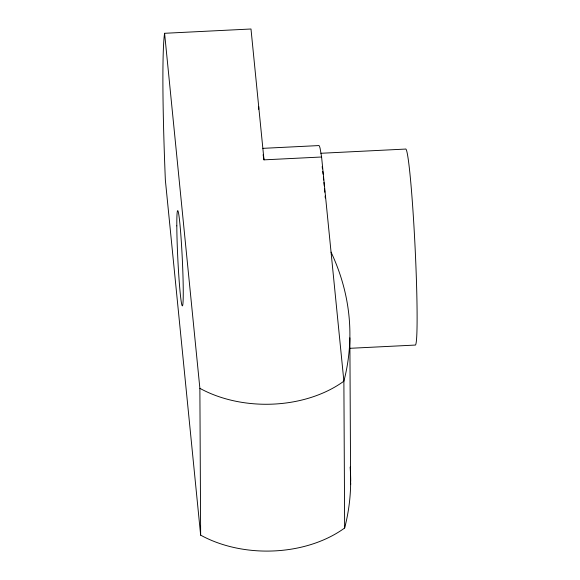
<?xml version="1.0" encoding="UTF-8"?>
<svg xmlns="http://www.w3.org/2000/svg" width="580" height="580" viewBox="0 0 580 580"><rect width="100%" height="100%" fill="white"/><g stroke="black" fill="none" stroke-linecap="round" stroke-linejoin="round"><path stroke-width="0.87" d="M164.59 33.292L250.988 29L263.994 159.855L321.595 156.999L343.882 381.176L344.65 528.003A106.43 73.123 -0.3 0 1 200.651 535.151L165.358 180.112A179.785 8.432 87.2 0 1 164.59 33.292L199.875 388.332L200.651 535.151M262.878 148.35L318.674 145.58A105.951 4.966 87.2 0 1 320.109 148.386L321.595 156.999M320.87 153.279L405.478 149.075A98.15 4.604 87.2 0 1 414.932 244.202A98.15 4.604 87.2 0 1 415.461 345.056L349.755 348.319M263.102 154.693L263.994 159.855M349.863 337.85L350.632 484.67M258.702 106.618L258.716 109.323M322.168 166.525A98.15 4.604 87.2 0 1 322.465 168.881M322.77 171.434A98.15 4.604 87.2 0 1 323.075 174.152M323.386 177.03A98.15 4.604 87.2 0 1 323.691 180.047M323.93 182.475A98.15 4.604 87.2 0 1 324.249 185.868M324.488 188.529A98.15 4.604 87.2 0 1 324.807 192.198M325.126 195.996A98.15 4.604 87.2 0 1 325.279 197.925M331.057 252.133A389.608 267.692 -0.3 0 1 343.882 381.176A106.43 73.123 -0.3 0 1 199.875 388.332M350.654 482.995A389.608 267.692 -0.3 0 1 344.65 528.003M350.124 467.081A389.608 267.692 -0.3 0 1 350.661 481.32M176.813 225.867A47.633 2.233 87.2 0 0 181.837 304.805A47.633 2.233 87.2 0 0 181.525 244.862A47.633 2.233 87.2 0 0 176.813 225.867"/></g></svg>
